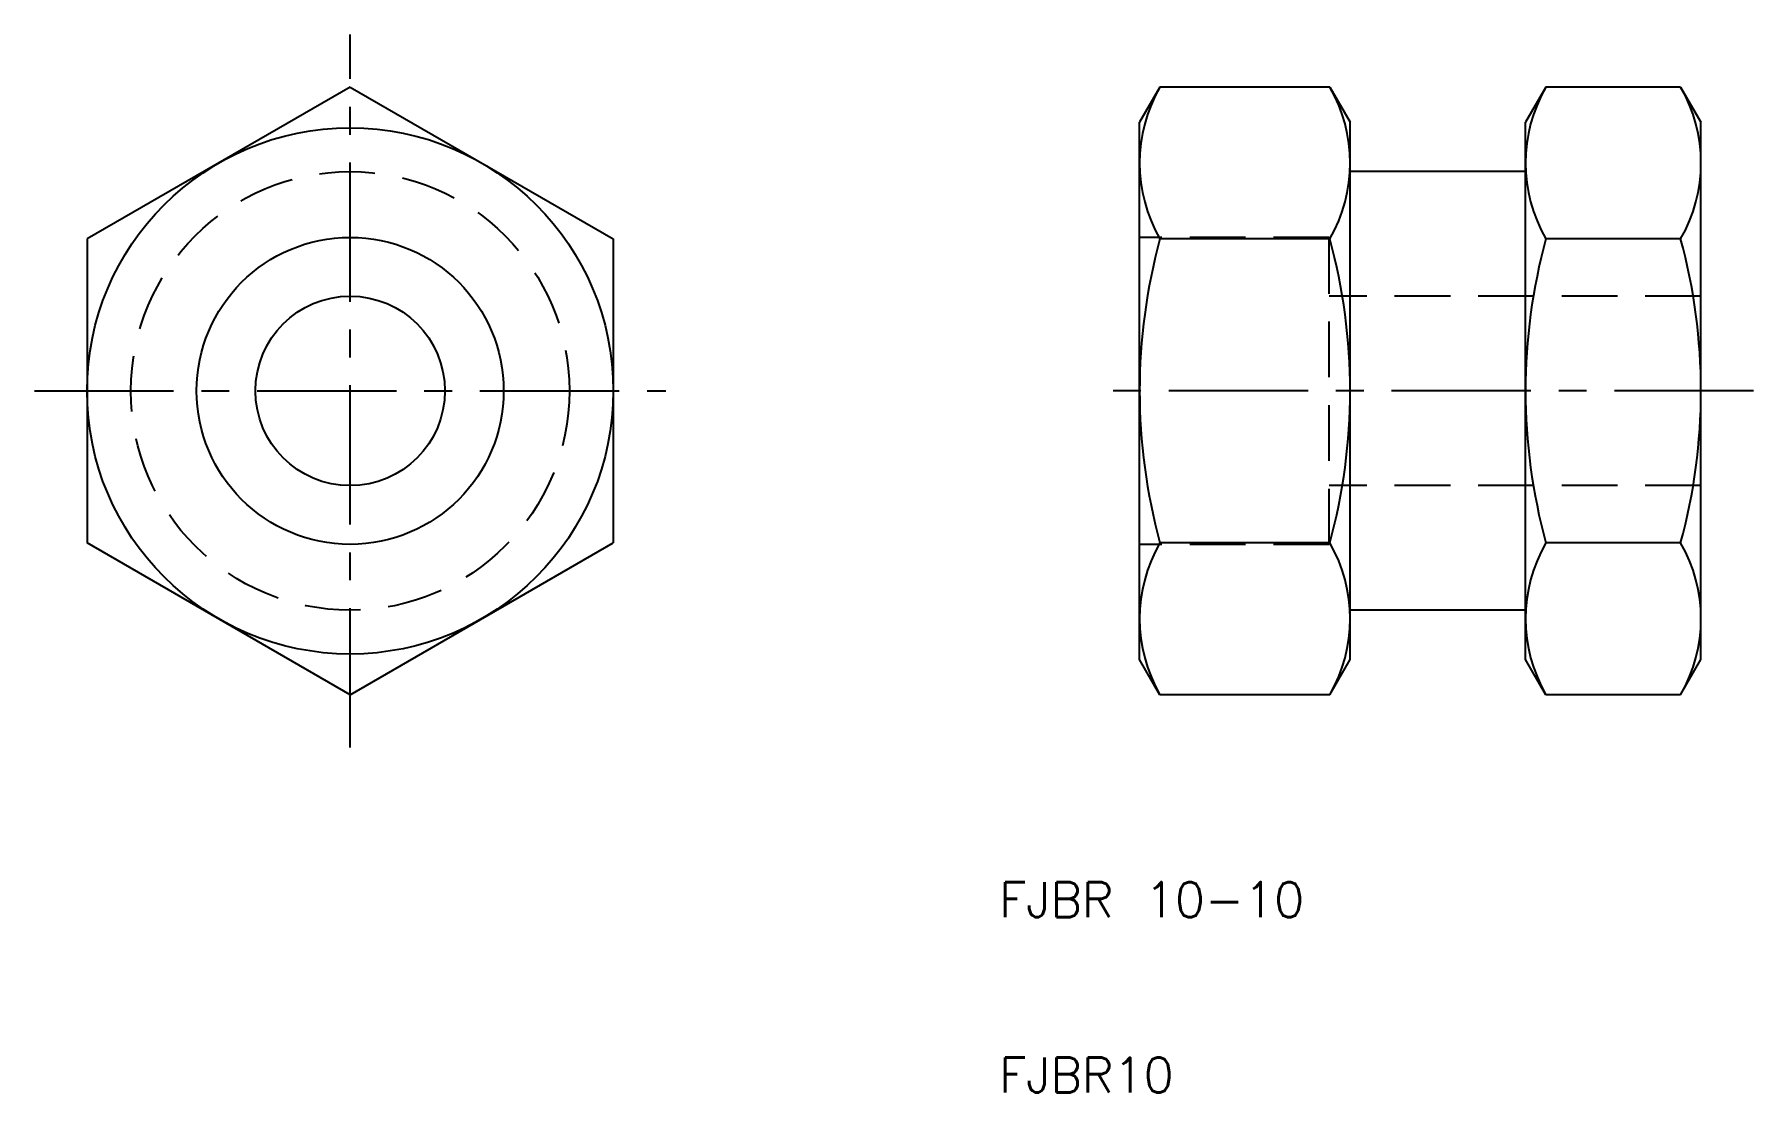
# Model space of a CAD drawing. Extents: x -45 to 53, y 10 to 70.3.
import ezdxf

# ---------------------------------------------------------------- set-up
doc = ezdxf.new("R2010")
doc.units = 0
doc.header["$LTSCALE"] = 0.25
doc.linetypes.add('CENTER', pattern=[50.8, 31.75, -6.35, 6.35, -6.35])
doc.linetypes.add('DASHED', pattern=[19.05, 12.7, -6.35])
doc.layers.get('0').update_dxf_attribs({"linetype": 'CONTINUOUS'})
doc.layers.add('CENTER', color=1, linetype='CENTER')
doc.styles.get("Standard").update_dxf_attribs({"font": 'txt.shx', "bigfont": 'extfont.shx'})

msp = doc.modelspace()

# ---------------------------------------------------------------- linework, layer by layer
for p, q in [((-27, 67.321), (-42, 58.66)), ((-27, 67.321), (-12, 58.66)), ((19.16, 67.321), (18, 65.311)), ((28.84, 67.321), (19.16, 67.321)), ((28.84, 67.321), (30, 65.311)), ((41.16, 67.321), (40, 65.311)), ((48.84, 67.321), (41.16, 67.321)), ((48.84, 67.321), (50, 65.311)), ((18, 34.689), (18, 65.311)), ((30, 62.5), (30, 65.311)), ((40, 62.5), (40, 65.311)), ((50, 34.689), (50, 65.311)), ((30, 37.5), (30, 62.5)), ((40, 62.5), (30, 62.5)), ((40, 37.5), (40, 62.5)), ((-42, 58.66), (-42, 41.34)), ((-12, 58.66), (-12, 41.34)), ((28.84, 58.66), (19.16, 58.66)), ((48.84, 58.66), (41.16, 58.66)), ((-27, 32.679), (-42, 41.34)), ((-27, 32.679), (-12, 41.34)), ((28.84, 41.34), (19.16, 41.34)), ((48.84, 41.34), (41.16, 41.34)), ((40, 37.5), (30, 37.5)), ((30, 34.689), (30, 37.5)), ((40, 34.689), (40, 37.5)), ((19.16, 32.679), (18, 34.689)), ((28.84, 32.679), (30, 34.689)), ((41.16, 32.679), (40, 34.689)), ((48.84, 32.679), (50, 34.689)), ((28.84, 32.679), (19.16, 32.679)), ((48.84, 32.679), (41.16, 32.679))]:
    msp.add_line(p, q)
at = {"color": 3, "linetype": 'DASHED'}
for p, q in [((28.8, 58.75), (18, 58.75)), ((28.8, 41.25), (28.8, 58.75)), ((50, 55.4), (28.8, 55.4)), ((50, 44.6), (28.8, 44.6)), ((28.8, 41.25), (18, 41.25))]:
    msp.add_line(p, q, dxfattribs=at)
for radius in [15, 8.75, 5.4]:
    msp.add_circle((-27, 50), radius)
msp.add_circle((-27, 50), 12.5, dxfattribs=at)
for centre, radius, start, end in [((26.66, 62.99), 8.66, 150, 210), ((21.34, 62.99), 8.66, 330, 30), ((48.66, 62.99), 8.66, 150, 210), ((41.34, 62.99), 8.66, 330, 30), ((50.901, 50), 32.901, 164.73852, 195.26148), ((-2.901, 50), 32.901, 344.73852, 15.26148), ((72.901, 50), 32.901, 164.73852, 195.26148), ((17.099, 50), 32.901, 344.73852, 15.26148), ((26.66, 37.01), 8.66, 150, 210), ((21.34, 37.01), 8.66, 330, 30), ((48.66, 37.01), 8.66, 150, 210), ((41.34, 37.01), 8.66, 330, 30)]:
    msp.add_arc(centre, radius, start, end)
at = {"layer": 'CENTER', "color": 1, "linetype": 'CENTER'}
for p, q in [((-27, 29.679), (-27, 70.321)), ((-45, 50), (-9, 50)), ((53, 50), (15, 50))]:
    msp.add_line(p, q, dxfattribs=at)

# ---------------------------------------------------------------- texts
for s, p in [('FJBR 10-10', (10, 20)), ('FJBR10', (10, 10))]:
    msp.add_text(s, height=2).set_placement(p)

doc.saveas('drawing.dxf')
